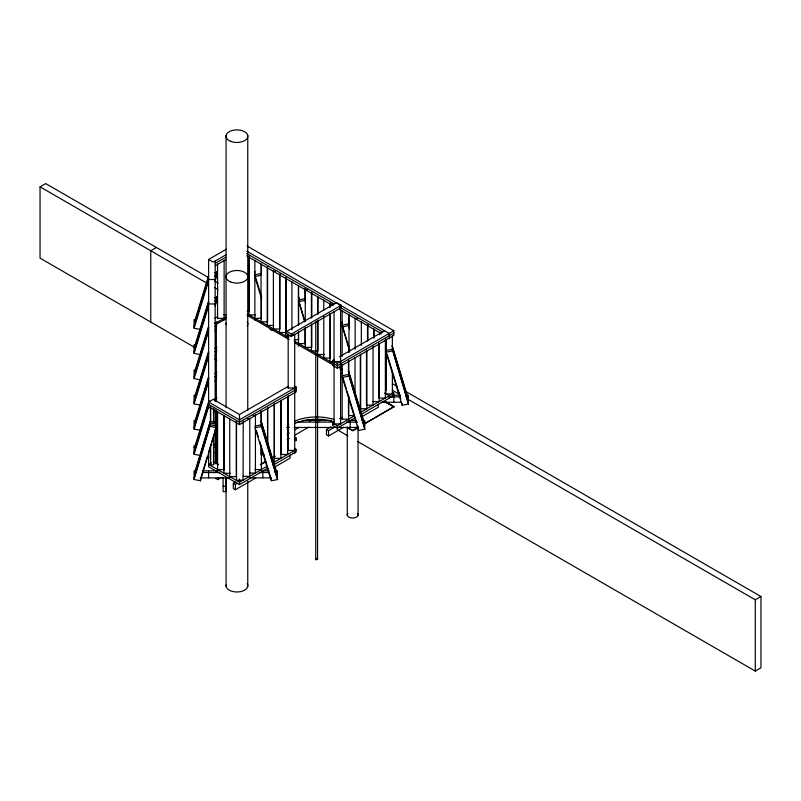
<?xml version="1.0" encoding="UTF-8"?>
<svg xmlns="http://www.w3.org/2000/svg" width="801" height="801" viewBox="0 0 801 801"><rect width="100%" height="100%" fill="white"/><g stroke="black" fill="none" stroke-linecap="round" stroke-linejoin="round"><path stroke-width="1.2" d="M195.174 319.629L208.5 276.025M195.174 321.301L208.51 277.667M194.092 326.528L208.5 279.389M200.45 329.501L194.092 328.2L208.51 281.021M215.93 273.782L216.65 271.429L215.95 275.424M194.813 346.012L208.5 301.226M215.209 279.499L216.65 274.783L215.229 281.141M195.174 346.513L208.741 302.367M194.092 351.729L208.5 304.59M200.45 354.703L194.092 353.411L208.51 306.222M215.93 298.983L216.65 296.63L215.95 300.625M195.174 370.032L208.5 326.428M215.209 304.7L216.65 299.985L215.229 306.342M195.174 371.714L208.741 327.569M194.092 376.931L208.5 329.792M202.973 371.644L200.45 379.904L194.092 378.613L208.51 331.434M215.93 324.185L216.65 321.832L215.95 325.827M195.174 395.293L208.5 351.689M215.209 329.902L216.65 325.196L215.229 331.544M195.174 396.966L208.51 353.331M204.415 366.928L206.217 361.031M207.659 356.315L208.741 352.77M194.092 402.192L208.5 355.053M206.938 383.929L200.45 405.166L194.092 403.864L208.51 356.685M215.93 349.446L216.65 347.093L215.95 351.088M195.174 420.495L208.5 376.891M215.209 355.163L216.65 350.448L215.229 356.805M195.174 422.177L208.51 378.533M207.659 381.576L208.741 378.032M194.092 427.394L208.5 380.255M200.45 430.367L194.092 429.076L208.51 381.887M215.93 374.648L216.65 372.295L215.95 376.29M195.174 445.696L208.5 402.092M215.209 380.365L216.65 375.649L215.229 382.007M195.174 447.379L208.741 403.233M194.092 452.595L208.5 405.456M200.45 455.569L194.092 454.277L208.51 407.098M215.93 399.849L216.65 397.496L215.95 401.491M195.174 470.898L210.303 421.406L216.65 422.698L215.95 426.693M195.174 472.58L210.303 421.406M213.426 413.106L214.508 409.571M194.092 477.796L210.303 424.76L216.65 426.062L200.45 480.77L194.092 479.479L194.072 470.848L196.495 470.848M194.092 479.479L210.303 424.76M215.93 425.051L216.65 422.698M200.811 477.917L207.289 456.7M208.731 451.984L211.254 443.734M211.975 441.381L216.65 426.062M317.596 320.951L317.566 559.438L316.015 559.809L316.015 559.068M194.092 347.073L40.05 258.132L40.05 186.843L45.707 183.579L208.42 277.516M156.415 247.499L150.758 250.763L150.758 322.052M208.62 408.55L208.62 259.454L226.463 249.151M225.852 254.848L213.256 262.127L208.62 259.454M215.349 263.289L225.852 257.231M215.349 265.662L225.852 259.604M214.588 318.377L217.572 316.665M215.389 323.264L223.92 318.337L217.572 318.337M224.12 318.227L226.162 317.046M225.812 318.798L216.34 324.265L216.34 401.832M286.678 331.414L336.55 302.618L341.176 305.291L341.176 307.664L291.304 336.46L286.678 333.787L286.678 331.414L291.304 334.087L341.176 305.291M208.62 406.768L239.489 424.59L296.21 391.849L296.21 387.093L239.489 419.844L208.62 402.022L213.256 399.349L239.489 414.497L288.18 386.382M247.048 245.987L393.822 330.733L393.822 335.489L337.261 368.15L332.625 365.476L332.625 360.72L334.047 359.909M339.504 356.745L384.57 330.733M332.625 360.72L337.261 363.394L393.822 330.733M296.21 389.466L239.489 422.217L208.62 404.395M393.822 333.106L337.261 365.767L298.713 343.539L298.713 345.922M211.404 462.788L208.62 464.39L239.489 482.212L266.773 466.462M306.693 420.605L308.856 419.364M287.108 434.292L289.271 433.041M294.678 429.917L299.013 427.424M309.837 421.176L313.081 419.303M215.779 478.447L217.842 479.629L221.086 477.756M287.108 439.639L289.271 438.387M294.678 435.263L308.755 427.143M319.579 420.895L322.823 419.023M294.728 437.506C296.961 437.226 296.961 442.422 294.728 439.879M261.006 464.089L265.311 461.606M339.884 418.543L342.037 417.301M260.405 464.79L265.742 461.706M273.221 457.391L275.354 456.159M355.113 417.842L337.261 428.145L332.625 425.471L332.625 423.098L334.047 422.277M340.165 418.743L342.167 417.581M255.759 477.987L235.374 489.751L233.321 488.57L233.321 483.223L235.464 481.982M343.649 427.243L328.52 435.974L326.458 434.793L326.458 429.446L330.783 426.953M233.321 483.223L235.374 484.405L237.517 483.173M326.458 429.446L328.52 430.638L333.917 427.514M273.201 462.758L296.21 449.471L296.21 451.844L273.201 465.131M332.625 423.098L337.261 425.772L354.042 416.079M360.44 412.385L393.822 393.111L393.822 402.262M334.047 423.899L340.495 423.899L340.585 424.44M208.62 453.787L208.62 466.773L239.489 484.585L267.844 468.225M360.44 414.758L393.822 395.484M273.992 467.454L290.082 458.172L290.082 454.958M362.022 416.63L378.232 407.278L378.232 404.064M358.197 427.354L352.67 430.708L358.197 427.524M363.614 424.22L393.942 406.718L363.614 424.4M408.6 399.629L755.293 599.789L760.95 596.525L760.95 667.804L755.293 671.078L357.687 441.521M254.818 276.505L254.808 274.783L261.156 273.491L261.176 275.214L254.818 276.505L261.657 298.903M304.59 321.742L298.453 299.985L304.811 298.693L305.541 302.778M298.473 301.707L304.821 300.415M349.687 351.659L342.107 325.186L348.465 323.894L349.546 327.429M342.127 326.918L348.475 325.617L348.465 323.894M392.32 349.216L385.972 350.508L385.982 352.24L402.182 405.266L408.54 403.974L392.32 349.216L408.54 403.974M385.982 352.24L392.34 350.938M348.675 374.417L342.317 375.709L342.327 377.441L358.538 430.467L364.886 429.176L348.675 374.417L364.886 429.176M342.327 377.441L348.685 376.15M255.008 426.072L261.366 424.78L277.587 479.539L271.229 480.83L255.028 427.804L261.376 426.512L261.366 424.78M273.401 271.359L275.584 271.359M208.62 279.489L215.169 279.489M305.251 289.752L307.434 289.752M208.62 303.949L215.169 303.949M329.942 304.01L332.125 304.01M247.179 311.329L249.361 311.329L249.361 256.16M223.679 314.753L225.862 314.753M255.529 314.893L248.981 314.893L248.981 256.811M261.416 318.337L255.068 318.337L288.981 337.922M355.153 318.568L357.336 318.568M196.525 319.629L194.072 319.629L194.092 328.2M273.772 325.416L267.224 325.416L267.224 267.344M292.545 334.548L294.728 334.548M289.021 336.11L285.747 336.11L285.747 278.037M294.107 339.674L298.473 339.674L298.473 332.325M298.713 343.539L305.071 343.539M196.495 344.83L194.072 344.83L194.092 353.411M317.596 354.503L324.145 354.503M333.216 361.631L329.942 361.631L329.942 313.361M334.047 361.531L340.495 361.531L340.495 366.277M340.485 365.196L342.668 365.196M196.495 370.032L194.072 370.032L194.092 378.613M288.18 388.004L294.628 388.004L294.628 392.76M385.822 393.952L392.37 393.952M196.495 395.243L194.072 395.243L194.092 403.864M393.822 395.243L399.889 395.243M405.957 395.243L408.38 395.243L408.38 402.262M390.077 396.916L399.889 396.916M405.957 396.916L408.38 396.916M208.62 401.271L209.912 401.271M372.655 401.611L379.203 401.611L379.203 343.529M381.316 402.262L401.101 402.262M253.246 415.449L255.429 415.449M353.932 415.569L348.475 415.569L348.475 398.407M247.589 418.713L249.772 418.713M342.167 419.153L348.715 419.153M196.495 420.445L194.072 420.445L194.092 429.076M302.988 420.445L331.544 420.445M356.235 420.445L350.177 420.445L350.177 427.464M362.302 420.445L364.725 420.445L364.725 427.464M296.781 422.117L334.037 422.117M346.453 422.117L357.446 422.117M362.302 422.117L364.725 422.117M286.848 427.464L289.331 427.464M294.297 427.464L358.658 427.464M294.728 437.416L294.728 439.789M212.986 444.355L215.169 444.355M196.495 445.646L194.072 445.646L194.092 454.277M214.798 445.646L217.271 445.646M194.072 447.328L196.495 447.328M214.798 447.328L217.271 447.328M288.18 450.382L294.628 450.382L294.628 452.755M214.798 452.675L217.271 452.675M292.545 453.356L294.728 453.356L294.728 334.117M264.27 454.788L260.996 454.788L260.996 448.69M217.572 469.556L224.12 469.556M254.868 469.556L261.416 469.556M202.563 470.848L217.251 470.848M268.936 470.848L262.868 470.848L262.868 477.877M274.993 470.848L277.416 470.848L277.416 477.877M202.563 472.53L219.754 472.53M259.174 472.53L268.936 472.53M274.993 472.53L277.416 472.53M249.972 473.071L255.429 473.071L255.429 414.998M230.448 473.271L223.9 473.271L223.9 415.188M243.224 476.335L249.772 476.335L249.772 418.262M200.14 477.877L229.587 477.877M249.311 477.877L271.359 477.877M223.099 486.277L226.002 486.277M214.548 272.63L216.66 273.061M214.548 275.985L216.66 276.425M214.548 297.832L216.66 298.262M214.548 301.196L216.66 301.627M214.548 323.033L216.66 323.464M214.548 326.397L216.66 326.828M214.548 348.295L216.66 348.725M214.548 351.649L216.66 352.09M214.548 373.496L216.66 373.927M214.548 376.86L216.66 377.291M214.548 398.698L216.66 399.128M210.313 423.038L216.66 424.33M210.313 426.402L216.66 427.694M316.655 321.301L317.566 321.822L316.655 322.352L315.754 321.822L315.754 559.438M316.655 558.918L317.566 559.438M246.728 251.154L389.196 333.406L389.196 338.162M246.728 253.537L334.157 304.01M339.554 307.123L382.718 332.045M246.728 255.909L333.076 305.762M339.554 309.496L381.636 333.797M214.918 281.271L218.172 283.154M392.6 383.849L396.926 386.352M405.596 391.359L760.95 596.525M40.05 186.843L207.089 283.294M214.678 287.669L217.922 289.541M392.35 390.247L398.858 394.002M392.37 392.27L393.822 393.111M247.499 313.972L254.868 318.227M294.277 340.986L298.523 343.429M340.055 367.409L342.167 368.63M384.57 393.111L385.822 393.832M386.022 393.952L389.196 395.784L389.196 398.157M247.038 315.254L289.091 339.534M294.488 342.648L333.306 365.066M339.774 368.8L341.937 370.042M269.897 329.281L272.02 330.513M385.271 401.712L393.942 406.718M385.161 401.772L393.942 406.888M385.161 401.952L393.822 406.768M294.357 386.022L296.21 387.093M347.254 427.404L352.78 430.658L347.254 427.584M214.678 358.948L216.841 360.2M337.101 429.636L347.934 435.884M294.357 437.106L296.21 438.177M294.357 439.489L296.21 440.56M294.357 448.4L296.21 449.471M218.443 464.36L216.34 463.138L216.34 410.462M213.256 461.716L218.583 464.8M407.248 395.273L392.12 345.732L406.888 395.784M386.483 349.386L385.762 347.033L386.493 351.108M399.098 392.36L400.18 395.894M387.053 354.052L400.75 398.868M349.546 324.075L348.465 320.53L349.556 325.797M348.475 325.617L349.556 329.151M342.107 325.186L349.677 349.957M364.675 424.019L348.465 370.943L363.243 420.986M363.954 423.339L364.675 425.701M343.038 378.072L346.282 388.685M347.003 391.048L356.735 422.898M357.456 425.251L358.538 428.795M299.173 298.983L298.453 296.62L299.194 300.705M298.453 299.985L304.941 321.221M254.808 274.783L261.647 297.191M277.376 474.422L261.156 421.346L275.934 471.389M276.655 473.741L277.376 476.104M261.376 426.512L277.587 479.539M256.45 430.798L258.252 436.695M259.694 441.411L271.229 479.158M342.107 321.832L342.127 323.554M342.107 372.235L342.127 373.957M254.808 271.419L254.818 273.151M755.293 599.789L755.293 671.078M402.182 403.584L402.182 405.266M392.37 335.879L392.37 351.168M392.37 372.185L392.37 396.916M386.392 340.175L386.392 390.437M385.822 338.803L385.822 394.442M385.371 339.964L385.371 398.047L378.823 398.047L378.823 342.878M379.844 332.365L379.844 334.818M374.047 329.371L374.047 337.952M373.677 328.8L373.677 337.842M373.026 345.872L373.026 405.176L366.478 405.176L366.478 350.007M367.879 324.575L367.879 340.515M367.499 325.236L367.499 341.176M366.858 350.658L366.858 408.74L360.31 408.74L360.31 354.793M361.331 321.672L361.331 345.421M360.68 354.222L360.68 412.305M358.057 427.143L358.057 515.383M355.153 318.107L355.153 349.216M355.023 357.496L355.023 394.272M348.986 314.543L348.986 352.55M348.715 314.392L348.715 325.967M348.715 345.752L348.715 351.929M348.715 361.091L348.715 375.128M348.715 396.155L348.715 422.117M348.475 360.4L348.475 372.655M347.284 427.143L347.284 515.383M342.167 310.678L342.167 356.435M342.167 364.295L342.167 419.644M340.585 307.624L340.585 424.5M337.261 363.394L337.261 368.15M337.261 425.772L337.261 428.145M334.047 311.779L334.047 424.5M330.322 302.898L330.322 306.573M330.322 313.932L330.322 358.067L323.774 358.067L323.774 316.385M329.942 303.559L329.942 307.684M328.52 430.638L328.52 435.974M323.774 299.995L323.774 310.257M317.977 296.991L317.977 314.162M317.977 320.29L317.977 350.938L311.429 350.938L311.429 323.964M317.596 296.43L317.596 314.042M311.799 292.205L311.799 317.947M311.799 325.306L311.799 347.374L305.251 347.374L305.251 327.759M311.429 292.866L311.429 317.837M305.251 289.301L305.251 321.632M305.071 288.39L305.071 299.524M305.071 327.969L305.071 344.04M298.523 285.476L298.523 325.046M298.523 331.674L298.523 345.802M298.473 285.737L298.473 324.966M296.05 438.277L296.05 440.65M291.924 281.602L291.924 329.872M291.304 334.087L291.304 336.46M288.18 334.117L288.18 388.325M288.18 395.824L288.18 450.853M287.609 396.415L287.609 454.487L281.061 454.487L281.061 400.55M286.117 277.376L286.117 332.545L279.579 332.545L279.579 274.473M280.921 400.28L280.921 458.352L274.373 458.352L274.373 403.183M279.95 273.812L279.95 328.981L273.401 328.981L273.401 270.908M274.232 404.135L274.232 462.217M267.684 408.27L267.684 443.824M267.604 266.683L267.604 321.862L261.056 321.862L261.056 263.779M267.544 407.989L267.544 444.575M261.416 264.43L261.416 274.322M261.416 295.339L261.416 318.838M261.416 411.494L261.416 426.332M261.416 445.326L261.416 472.53M260.996 410.893L260.996 423.088M254.868 260.275L254.868 320.08M247.759 135.479L247.759 410.152M247.759 481.181L247.759 586.392M243.224 421.166L243.083 480.2L236.535 480.2L236.535 422.127M239.489 414.497L239.489 424.59M239.489 479.008L239.489 484.585M236.305 421.476L236.305 476.655L229.757 476.655L229.757 418.573M235.374 484.405L235.374 489.751M226.072 135.479L226.072 407.649M226.072 586.392L226.072 477.596L226.002 491.624L223.099 491.624L223.099 477.576M224.12 260.275L224.12 320.08M224.12 415.649L224.12 470.057M217.842 477.496L217.842 479.629M217.572 263.99L217.572 318.838M217.572 411.494L217.572 472.53M215.169 261.016L215.169 401.471M215.169 409.942L215.169 423.829M215.169 429.566L215.169 463.969M213.577 408.44L213.577 423.048M213.577 435.303L213.577 464.83L210.663 464.83L210.663 445.216M210.663 407.108L210.663 421.917M210.443 406.938L210.443 421.757M210.443 448.099L210.443 458.002M208.62 470.848L208.62 477.877M200.45 479.088L200.45 480.77M287.179 425.431A36.916 21.307 0 0 1 288.841 424.25M294.628 421.156A36.916 21.307 0 0 1 334.448 419.584M287.179 427.804A36.916 21.307 0 0 1 288.841 426.623M294.628 423.529A36.916 21.307 0 0 1 334.448 421.957M247.219 583.609A10.914 6.298 0 0 1 238.137 591.949A10.914 6.298 0 0 1 226.072 584.99M247.219 321.822A10.914 6.298 0 0 1 247.219 325.987M226.072 324.605A10.914 6.298 0 0 1 226.072 323.204M357.536 513.461A5.457 3.154 0 0 1 352.67 518.037A5.457 3.154 0 0 1 347.804 513.461M230.438 281.862A10.914 6.298 0 0 0 247.759 277.496A10.914 6.298 0 0 0 232.55 271.018A10.914 6.298 0 0 0 230.438 281.862M230.438 141.256A10.914 6.298 0 0 0 247.759 136.891A10.914 6.298 0 0 0 232.55 130.413A10.914 6.298 0 0 0 230.438 141.256"/></g></svg>
